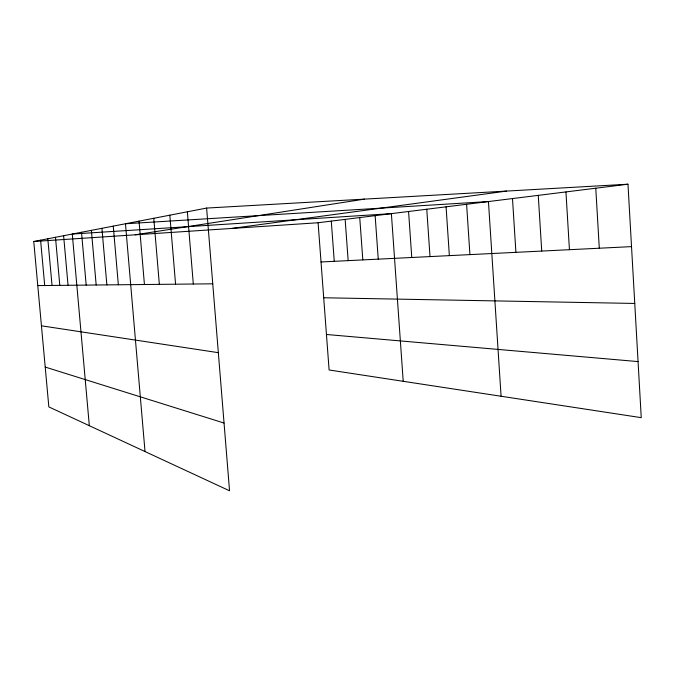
<?xml version="1.0" encoding="UTF-8"?>
<svg xmlns="http://www.w3.org/2000/svg" width="675" height="675" viewBox="0 0 675 675"><rect width="100%" height="100%" fill="white"/><g stroke="black" fill="none" stroke-linecap="round" stroke-linejoin="round"><path stroke-width="1.01" d="M206.609 208.069L229.542 490.792L48.845 406.907L33.75 241.498L206.609 208.069L627.978 184.207L641.25 417.656L329.105 369.984L318.094 222.75L627.978 184.207M135.186 234.807L364.466 199.125M231.559 228.454L506.528 191.084M33.75 241.498L318.094 222.75M321.03 261.976L631.53 246.628M37.775 285.593L212.752 283.821M323.705 297.768L634.762 303.446M326.447 334.488L638.061 361.589M41.445 325.814L218.337 352.671M45.208 367.065L224.049 423.039M40.584 240.173L44.702 285.525M89.328 425.697L72.276 234.048L391.382 213.637L403.211 381.299M63.61 235.718L68.048 285.289M55.477 237.296L59.797 285.373M47.807 238.773L52.034 285.449M101.925 228.31L106.861 284.892M91.37 230.352L96.171 285.002M81.506 232.259L86.181 285.103M145.024 451.558L125.466 223.762L488.447 201.563L501.086 396.25M113.265 226.117L118.344 284.782M153.773 218.287L159.342 284.361M139.042 221.13L144.433 284.512M187.363 211.79L193.303 284.015M169.822 215.182L175.568 284.2M331.282 221.113L334.26 261.318M359.741 217.569L362.812 259.909M345.144 219.392L348.165 260.634M375.14 215.654L378.245 259.149M408.569 211.503L411.767 257.487M446.074 206.837L449.364 255.631M426.769 209.233L430.009 256.593M466.594 204.28L469.927 254.618M538.262 195.37L541.721 251.066M512.494 198.577L515.911 252.34M565.945 191.928L569.438 249.699M595.772 188.215L599.29 248.223"/></g></svg>
